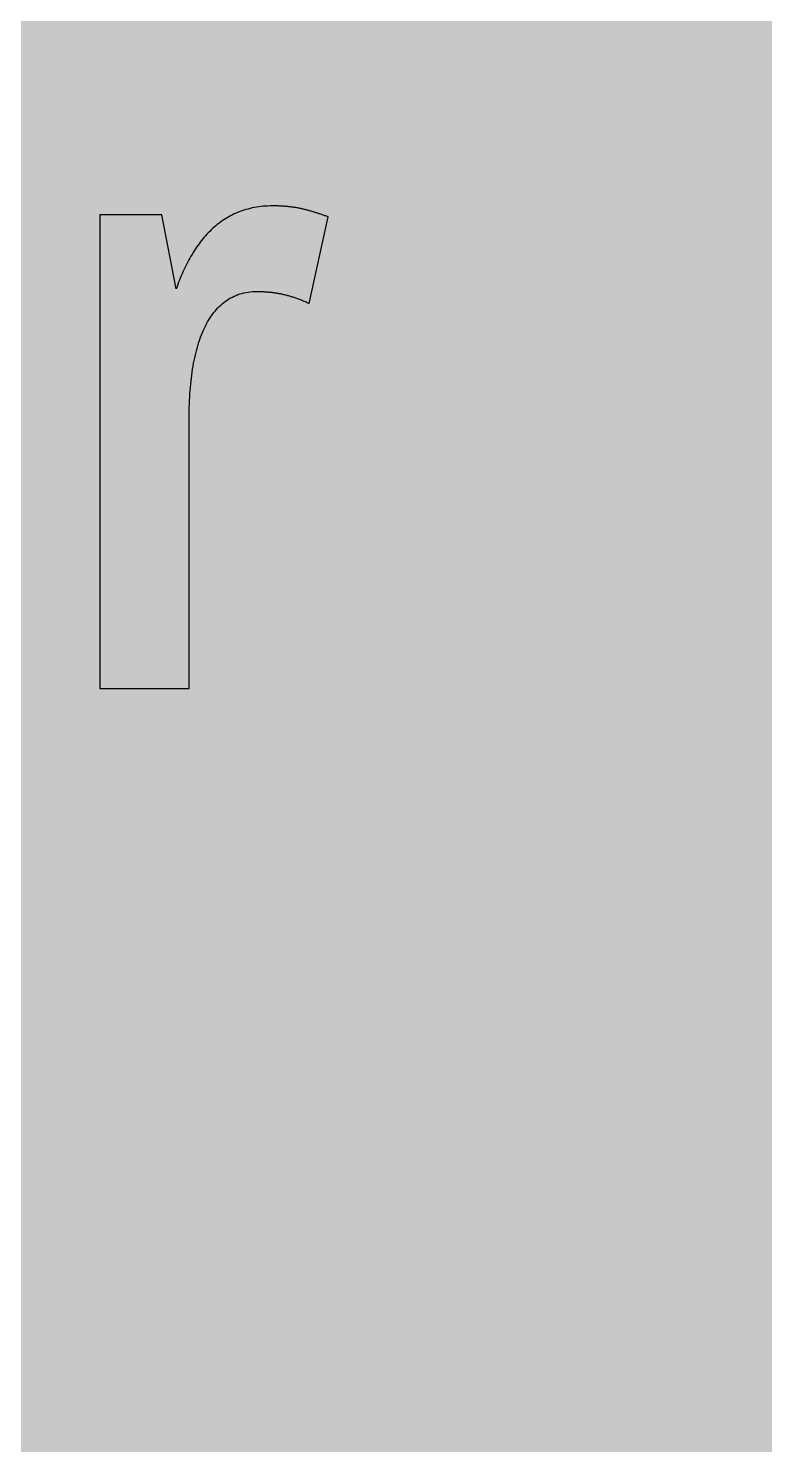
# Model space of a CAD drawing. Header units: millimetres. Extents: x 0 to 212, y 0 to 318.
# Drawn here: x 108.9 to 160.3, y 158.8 to 257.6 of the extents above; entities that cross this region are included whole.
import ezdxf

# ---------------------------------------------------------------- set-up
doc = ezdxf.new("R2010")
doc.units = ezdxf.units.MM

msp = doc.modelspace()

# ---------------------------------------------------------------- hatches: boundary and pattern name
for color, points in [(40, [(14.1633, 0.0536), (13.9878, 0.0533), (13.8125, 0.0559), (13.6373, 0.061), (13.462, 0.0686), (13.2893, 0.0787), (13.114, 0.0914), (12.9413, 0.1041), (12.7686, 0.1219), (12.5959, 0.1397), (12.4231, 0.16), (12.2504, 0.1829), (12.0777, 0.2057), (11.9075, 0.2337), (11.7373, 0.2616), (11.5672, 0.2921), (11.397, 0.3251), (11.2268, 0.3607), (11.0592, 0.3988), (10.8915, 0.4369), (10.7239, 0.4775), (10.5562, 0.5207), (10.3886, 0.5664), (10.2235, 0.6121), (10.0584, 0.6629), (9.8933, 0.7137), (9.7307, 0.7671), (9.5682, 0.8204), (9.4056, 0.8788), (9.2431, 0.9373), (9.083, 0.9982), (8.923, 1.0617), (8.763, 1.1252), (8.6055, 1.1938), (8.4455, 1.2624), (8.2906, 1.331), (8.1331, 1.4046), (7.9781, 1.4783), (7.8232, 1.5545), (7.6708, 1.6332), (7.5184, 1.7145), (7.366, 1.7958), (7.2161, 1.8796), (7.0663, 1.966), (6.919, 2.0523), (6.7716, 2.1438), (6.6243, 2.2352), (6.4795, 2.3266), (6.3348, 2.4232), (6.19, 2.5197), (6.0477, 2.6187), (5.908, 2.7178), (5.7683, 2.8194), (5.6286, 2.9235), (5.4915, 3.0302), (5.3543, 3.1369), (5.2197, 3.2461), (5.0851, 3.3579), (4.953, 3.4722), (4.8209, 3.5865), (4.6914, 3.7033), (4.5644, 3.8202), (4.4348, 3.9395), (4.3104, 4.0615), (4.1859, 4.1859), (4.0615, 4.3104), (3.9395, 4.4348), (3.8202, 4.5618), (3.7033, 4.6914), (3.5865, 4.8209), (3.4722, 4.953), (3.3579, 5.0851), (3.2487, 5.2197), (3.1369, 5.3543), (3.0302, 5.4915), (2.9235, 5.6286), (2.8194, 5.7683), (2.7178, 5.908), (2.6187, 6.0477), (2.5197, 6.19), (2.4232, 6.3348), (2.3266, 6.477), (2.2352, 6.6243), (2.1438, 6.7691), (2.0523, 6.9164), (1.966, 7.0663), (1.8796, 7.2161), (1.7958, 7.366), (1.7145, 7.5184), (1.6332, 7.6708), (1.5545, 7.8232), (1.4783, 7.9781), (1.4046, 8.1331), (1.331, 8.2906), (1.2598, 8.4455), (1.1913, 8.603), (1.1252, 8.763), (1.0592, 8.923), (0.9982, 9.083), (0.9373, 9.2431), (0.8763, 9.4056), (0.8204, 9.5682), (0.7645, 9.7307), (0.7112, 9.8933), (0.6604, 10.0584), (0.6121, 10.2235), (0.5639, 10.3911), (0.5207, 10.5562), (0.4775, 10.7239), (0.4343, 10.8915), (0.3962, 11.0592), (0.3607, 11.2268), (0.3251, 11.397), (0.2921, 11.5672), (0.2616, 11.7373), (0.2311, 11.9075), (0.2057, 12.0802), (0.1803, 12.2504), (0.1575, 12.4231), (0.1372, 12.5959), (0.1194, 12.7686), (0.1041, 12.9413), (0.0889, 13.1166), (0.0787, 13.2893), (0.0686, 13.4645), (0.061, 13.6373), (0.0559, 13.8125), (0.0508, 13.9878), (0.0508, 14.163), (0.0522, 303.4425), (0.0508, 303.6164), (0.0559, 303.7916), (0.061, 303.9669), (0.0686, 304.1396), (0.0787, 304.3149), (0.0889, 304.4876), (0.1041, 304.6628), (0.1194, 304.8356), (0.1372, 305.0083), (0.1575, 305.181), (0.1803, 305.3537), (0.2057, 305.5239), (0.2311, 305.6966), (0.2616, 305.8668), (0.2921, 306.037), (0.3251, 306.2072), (0.3607, 306.3748), (0.3962, 306.545), (0.4343, 306.7126), (0.4775, 306.8803), (0.5207, 307.0479), (0.5639, 307.213), (0.6121, 307.3781), (0.6604, 307.5432), (0.7112, 307.7083), (0.7645, 307.8734), (0.8204, 308.036), (0.8763, 308.1985), (0.9373, 308.3611), (0.9982, 308.5211), (1.0592, 308.6811), (1.1252, 308.8411), (1.1913, 308.9986), (1.2598, 309.1561), (1.331, 309.3136), (1.4046, 309.4685), (1.4783, 309.626), (1.5545, 309.7784), (1.6332, 309.9333), (1.7145, 310.0857), (1.7958, 310.2356), (1.8796, 310.388), (1.966, 310.5379), (2.0523, 310.6852), (2.1438, 310.8325), (2.2352, 310.9798), (2.3266, 311.1246), (2.4232, 311.2694), (2.5197, 311.4116), (2.6187, 311.5539), (2.7178, 311.6961), (2.8194, 311.8358), (2.9235, 311.9755), (3.0302, 312.1127), (3.1369, 312.2473), (3.2487, 312.3844), (3.3579, 312.5165), (3.4722, 312.6486), (3.5865, 312.7807), (3.7033, 312.9102), (3.8202, 313.0398), (3.9395, 313.1668), (4.0615, 313.2938), (4.1859, 313.4182), (4.3104, 313.5401), (4.4348, 313.6621), (4.5644, 313.784), (4.6914, 313.9008), (4.8209, 314.0177), (4.953, 314.132), (5.0851, 314.2437), (5.2197, 314.3555), (5.3543, 314.4647), (5.4915, 314.5739), (5.6286, 314.6781), (5.7683, 314.7822), (5.908, 314.8838), (6.0477, 314.9854), (6.19, 315.0845), (6.3348, 315.181), (6.4795, 315.275), (6.6243, 315.3689), (6.7716, 315.4604), (6.919, 315.5493), (7.0663, 315.6382), (7.2161, 315.7245), (7.366, 315.8084), (7.5184, 315.8896), (7.6708, 315.9709), (7.8232, 316.0471), (7.9781, 316.1233), (8.1331, 316.1995), (8.2906, 316.2706), (8.4455, 316.3418), (8.6055, 316.4103), (8.763, 316.4789), (8.923, 316.5424), (9.083, 316.6059), (9.2431, 316.6669), (9.4056, 316.7253), (9.5682, 316.7837), (9.7307, 316.8371), (9.8933, 316.8904), (10.0584, 316.9412), (10.2235, 316.992), (10.3886, 317.0377), (10.5562, 317.0834), (10.7239, 317.1266), (10.8915, 317.1673), (11.0592, 317.2079), (11.2268, 317.2435), (11.397, 317.279), (11.5672, 317.312), (11.7373, 317.3425), (11.9075, 317.3705), (12.0777, 317.3984), (12.2504, 317.4213), (12.4231, 317.4441), (12.5959, 317.4644), (12.7686, 317.4822), (12.9413, 317.5), (13.114, 317.5127), (13.2893, 317.5254), (13.462, 317.5356), (13.6373, 317.5432), (13.8125, 317.5483), (13.9878, 317.5508), (14.163, 317.5533), (197.6078, 317.5536), (197.7822, 317.5508), (197.9574, 317.5483), (198.1327, 317.5432), (198.3054, 317.5356), (198.4807, 317.5254), (198.6534, 317.5127), (198.8287, 317.5), (199.0014, 317.4822), (199.1741, 317.4644), (199.3468, 317.4441), (199.5195, 317.4213), (199.6897, 317.3984), (199.8624, 317.3705), (200.0326, 317.3425), (200.2028, 317.312), (200.373, 317.279), (200.5432, 317.2435), (200.7108, 317.2079), (200.8784, 317.1673), (201.0461, 317.1266), (201.2137, 317.0834), (201.3788, 317.0377), (201.5465, 316.992), (201.7116, 316.9412), (201.8767, 316.8904), (202.0392, 316.8371), (202.2018, 316.7837), (202.3643, 316.7253), (202.5269, 316.6669), (202.6869, 316.6059), (202.8469, 316.5424), (203.007, 316.4789), (203.167, 316.4103), (203.3245, 316.3418), (203.4794, 316.2706), (203.6369, 316.1995), (203.7918, 316.1233), (203.9468, 316.0471), (204.0992, 315.9709), (204.2516, 315.8896), (204.404, 315.8084), (204.5538, 315.7245), (204.7037, 315.6382), (204.8535, 315.5493), (205.0009, 315.4604), (205.1456, 315.3689), (205.293, 315.275), (205.4352, 315.181), (205.58, 315.0845), (205.7222, 314.9854), (205.8619, 314.8838), (206.0016, 314.7822), (206.1413, 314.6781), (206.2785, 314.5739), (206.4156, 314.4647), (206.5503, 314.3555), (206.6849, 314.2437), (206.817, 314.132), (206.949, 314.0177), (207.0786, 313.9008), (207.2081, 313.784), (207.3351, 313.6621), (207.4596, 313.5401), (207.584, 313.4182), (207.7085, 313.2938), (207.8304, 313.1668), (207.9498, 313.0398), (208.0666, 312.9102), (208.1835, 312.7807), (208.2978, 312.6486), (208.4121, 312.5165), (208.5238, 312.3844), (208.6331, 312.2473), (208.7397, 312.1127), (208.8464, 311.9755), (208.9506, 311.8358), (209.0522, 311.6961), (209.1512, 311.5539), (209.2503, 311.4116), (209.3468, 311.2694), (209.4433, 311.1246), (209.5348, 310.9798), (209.6262, 310.8325), (209.7176, 310.6852), (209.804, 310.5379), (209.8904, 310.388), (209.9742, 310.2356), (210.0555, 310.0857), (210.1367, 309.9333), (210.2155, 309.7784), (210.2917, 309.626), (210.3653, 309.4685), (210.439, 309.3136), (210.5076, 309.1561), (210.5762, 308.9986), (210.6447, 308.8411), (210.7082, 308.6811), (210.7717, 308.5211), (210.8327, 308.3611), (210.8911, 308.1985), (210.9495, 308.036), (211.0029, 307.8734), (211.0562, 307.7083), (211.107, 307.5432), (211.1578, 307.3781), (211.2035, 307.213), (211.2493, 307.0479), (211.2924, 306.8803), (211.3331, 306.7126), (211.3712, 306.545), (211.4093, 306.3748), (211.4448, 306.2072), (211.4779, 306.037), (211.5083, 305.8668), (211.5363, 305.6966), (211.5642, 305.5239), (211.5871, 305.3537), (211.6099, 305.181), (211.6303, 305.0083), (211.648, 304.8356), (211.6658, 304.6628), (211.6785, 304.4876), (211.6912, 304.3149), (211.7014, 304.1396), (211.709, 303.9669), (211.7141, 303.7916), (211.7166, 303.6164), (211.7166, 303.4411), (211.7189, 14.1647), (211.7166, 13.9878), (211.7141, 13.8125), (211.709, 13.6373), (211.7014, 13.4645), (211.6912, 13.2893), (211.6785, 13.1166), (211.6658, 12.9413), (211.648, 12.7686), (211.6303, 12.5959), (211.6099, 12.4231), (211.5871, 12.2504), (211.5642, 12.0802), (211.5363, 11.9075), (211.5083, 11.7373), (211.4779, 11.5672), (211.4448, 11.397), (211.4093, 11.2268), (211.3712, 11.0592), (211.3331, 10.8915), (211.2924, 10.7239), (211.2493, 10.5562), (211.2035, 10.3911), (211.1578, 10.2235), (211.107, 10.0584), (211.0562, 9.8933), (211.0029, 9.7307), (210.9495, 9.5682), (210.8911, 9.4056), (210.8327, 9.2431), (210.7717, 9.083), (210.7082, 8.923), (210.6447, 8.763), (210.5762, 8.603), (210.5076, 8.4455), (210.439, 8.2906), (210.3653, 8.1331), (210.2917, 7.9781), (210.2155, 7.8232), (210.1367, 7.6708), (210.0555, 7.5184), (209.9742, 7.366), (209.8904, 7.2161), (209.804, 7.0663), (209.7176, 6.9164), (209.6262, 6.7691), (209.5348, 6.6243), (209.4433, 6.477), (209.3468, 6.3348), (209.2503, 6.19), (209.1512, 6.0477), (209.0522, 5.908), (208.9506, 5.7683), (208.8464, 5.6286), (208.7397, 5.4915), (208.6331, 5.3543), (208.5238, 5.2197), (208.4121, 5.0851), (208.2978, 4.953), (208.1835, 4.8209), (208.0666, 4.6914), (207.9498, 4.5618), (207.8304, 4.4348), (207.7085, 4.3104), (207.584, 4.1859), (207.4596, 4.0615), (207.3351, 3.9395), (207.2081, 3.8202), (207.0786, 3.7033), (206.949, 3.5865), (206.817, 3.4722), (206.6849, 3.3579), (206.5503, 3.2461), (206.4156, 3.1369), (206.2785, 3.0302), (206.1413, 2.9235), (206.0016, 2.8194), (205.8619, 2.7178), (205.7222, 2.6187), (205.58, 2.5197), (205.4352, 2.4232), (205.293, 2.3266), (205.1456, 2.2352), (205.0009, 2.1438), (204.8535, 2.0523), (204.7037, 1.966), (204.5538, 1.8796), (204.404, 1.7958), (204.2516, 1.7145), (204.0992, 1.6332), (203.9468, 1.5545), (203.7918, 1.4783), (203.6369, 1.4046), (203.4794, 1.331), (203.3245, 1.2624), (203.167, 1.1938), (203.007, 1.1252), (202.8469, 1.0617), (202.6869, 0.9982), (202.5269, 0.9373), (202.3643, 0.8788), (202.2018, 0.8204), (202.0392, 0.7671), (201.8767, 0.7137), (201.7116, 0.6629), (201.5465, 0.6121), (201.3788, 0.5664), (201.2137, 0.5207), (201.0461, 0.4775), (200.8784, 0.4369), (200.7108, 0.3988), (200.5432, 0.3607), (200.373, 0.3251), (200.2028, 0.2921), (200.0326, 0.2616), (199.8624, 0.2337), (199.6897, 0.2057), (199.5195, 0.1829), (199.3468, 0.16), (199.1741, 0.1397), (199.0014, 0.1219), (198.8287, 0.1041), (198.6534, 0.0914), (198.4807, 0.0787), (198.3054, 0.0686), (198.1327, 0.061), (197.9574, 0.0559), (197.7822, 0.0533), (197.6069, 0.0533)]), (59, [(124.9041, 239.2285), (124.9477, 239.2274), (124.9934, 239.2274), (125.0391, 239.2274), (125.0848, 239.2248), (125.1306, 239.2248), (125.1763, 239.2223), (125.222, 239.2223), (125.2703, 239.2197), (125.316, 239.2172), (125.3642, 239.2172), (125.4125, 239.2147), (125.4608, 239.2121), (125.509, 239.207), (125.5573, 239.2045), (125.6081, 239.1994), (125.6563, 239.1969), (125.7071, 239.1918), (125.7554, 239.1867), (125.8062, 239.1816), (125.857, 239.1766), (125.9103, 239.1715), (125.9611, 239.1639), (126.0119, 239.1588), (126.0653, 239.1512), (126.1186, 239.1435), (126.172, 239.1359), (126.2253, 239.1258), (126.2786, 239.1181), (126.3345, 239.108), (126.3879, 239.0978), (126.4437, 239.0877), (126.4996, 239.0775), (126.5555, 239.0648), (126.6114, 239.0546), (126.6673, 239.0419), (126.7257, 239.0267), (126.7841, 239.014), (126.8425, 239.0013), (126.9009, 238.9861), (126.9594, 238.9708), (127.0178, 238.9556), (127.0787, 238.9378), (127.1397, 238.92), (127.2007, 238.9022), (127.2616, 238.8845), (127.3226, 238.8667), (127.3861, 238.8464), (127.447, 238.826), (127.5105, 238.8057), (127.5766, 238.7829), (127.6401, 238.76), (127.7036, 238.7371), (127.7696, 238.7143), (127.8357, 238.6889), (127.9017, 238.6635), (127.9677, 238.6381), (128.0363, 238.6127), (128.1049, 238.5847), (128.1735, 238.5568), (128.2421, 238.5263), (128.3106, 238.4984), (128.3818, 238.4679), (128.4503, 238.4349), (128.524, 238.4019), (129.8568, 244.4362), (129.7965, 244.4547), (129.7381, 244.4775), (129.6797, 244.4979), (129.6213, 244.5156), (129.5629, 244.536), (129.507, 244.5563), (129.4486, 244.5766), (129.3927, 244.5944), (129.3368, 244.6147), (129.2809, 244.6325), (129.225, 244.6528), (129.1692, 244.6706), (129.1133, 244.6884), (129.0574, 244.7061), (129.0015, 244.7239), (128.9482, 244.7417), (128.8923, 244.7595), (128.8364, 244.7747), (128.7831, 244.7925), (128.7272, 244.8077), (128.6739, 244.8255), (128.618, 244.8408), (128.5621, 244.856), (128.5088, 244.8712), (128.4529, 244.8865), (128.397, 244.9017), (128.3411, 244.9144), (128.2878, 244.9297), (128.2319, 244.9424), (128.176, 244.9576), (128.1176, 244.9703), (128.0617, 244.983), (128.0058, 244.9957), (127.95, 245.0084), (127.8915, 245.0186), (127.8331, 245.0313), (127.7747, 245.0414), (127.7163, 245.0516), (127.6579, 245.0643), (127.5994, 245.0744), (127.5385, 245.0821), (127.4801, 245.0922), (127.4191, 245.1024), (127.3581, 245.11), (127.2946, 245.1176), (127.2337, 245.1252), (127.1702, 245.1329), (127.1067, 245.1405), (127.0406, 245.1481), (126.9771, 245.1532), (126.9111, 245.1583), (126.8451, 245.1659), (126.7765, 245.171), (126.7104, 245.1735), (126.6419, 245.1786), (126.5707, 245.1837), (126.5022, 245.1862), (126.431, 245.1887), (126.3574, 245.1913), (126.2837, 245.1938), (126.2101, 245.1938), (126.1364, 245.1964), (126.0602, 245.1964), (125.984, 245.1964), (125.8138, 245.1938), (125.6487, 245.1887), (125.4836, 245.1811), (125.3236, 245.1684), (125.1636, 245.1506), (125.0086, 245.1303), (124.8537, 245.1075), (124.7013, 245.0821), (124.5514, 245.0516), (124.4041, 245.0186), (124.2593, 244.9805), (124.1146, 244.9424), (123.9749, 244.8992), (123.8352, 244.8509), (123.7005, 244.8027), (123.5659, 244.7493), (123.4313, 244.6934), (123.3018, 244.635), (123.1748, 244.5741), (123.0478, 244.508), (122.9233, 244.442), (122.8014, 244.3709), (122.682, 244.2972), (122.5626, 244.2235), (122.4483, 244.1448), (122.334, 244.0635), (122.2223, 243.9797), (122.1105, 243.8933), (122.0038, 243.8044), (121.8971, 243.713), (121.7905, 243.619), (121.6889, 243.5225), (121.5873, 243.4234), (121.4882, 243.3218), (121.3917, 243.2202), (121.2952, 243.1136), (121.2012, 243.0069), (121.1097, 242.8951), (121.0183, 242.7834), (120.9294, 242.6691), (120.843, 242.5548), (120.7567, 242.4354), (120.6729, 242.316), (120.5916, 242.1941), (120.5103, 242.0696), (120.4316, 241.9452), (120.3528, 241.8182), (120.2766, 241.6886), (120.203, 241.5565), (120.1293, 241.4245), (120.0582, 241.2898), (119.9871, 241.1552), (119.9185, 241.0181), (119.8499, 240.8784), (119.7839, 240.7387), (119.7204, 240.5964), (119.6569, 240.4542), (119.5959, 240.3094), (119.5349, 240.1646), (119.4765, 240.0173), (119.4181, 239.87), (119.3622, 239.7201), (119.3063, 239.5703), (119.2505, 239.4179), (118.237, 244.5628), (113.9183, 244.5628), (113.9183, 211.5439), (120.1416, 211.5439), (120.1416, 230.2122), (120.142, 230.4542), (120.1445, 230.6955), (120.1496, 230.9343), (120.1547, 231.1705), (120.1649, 231.4042), (120.175, 231.6378), (120.1877, 231.8664), (120.203, 232.0925), (120.2182, 232.3186), (120.236, 232.5395), (120.2588, 232.7605), (120.2817, 232.9764), (120.3046, 233.1898), (120.3325, 233.4031), (120.363, 233.6114), (120.3935, 233.8172), (120.4265, 234.0204), (120.462, 234.2185), (120.5001, 234.4166), (120.5408, 234.6096), (120.584, 234.8001), (120.6297, 234.9881), (120.6779, 235.171), (120.7262, 235.3513), (120.7795, 235.5291), (120.8329, 235.7044), (120.8913, 235.8746), (120.9497, 236.0397), (121.0107, 236.2048), (121.0767, 236.3648), (121.1428, 236.5197), (121.2113, 236.6721), (121.285, 236.8194), (121.3587, 236.9642), (121.4349, 237.1065), (121.5161, 237.2411), (121.5974, 237.3757), (121.6838, 237.5027), (121.7701, 237.6272), (121.8616, 237.7465), (121.9556, 237.8634), (122.0495, 237.9751), (122.1486, 238.0818), (122.2502, 238.186), (122.3543, 238.2825), (122.4636, 238.3765), (122.5728, 238.4654), (122.6845, 238.5517), (122.8014, 238.6305), (122.9208, 238.7067), (123.0427, 238.7752), (123.1671, 238.8413), (123.2941, 238.9022), (123.4262, 238.9581), (123.5583, 239.0089), (123.6955, 239.0546), (123.8352, 239.0927), (123.9774, 239.1283), (124.1247, 239.1588), (124.2746, 239.1842), (124.427, 239.202), (124.5819, 239.2172), (124.7419, 239.2248), (124.902, 239.2274)])]:
    msp.add_hatch(color=color).paths.add_polyline_path(points)
h = msp.add_hatch(color=59)
edge = h.paths.add_edge_path()
edge.add_line((143.5104, 239.8638), (143.6649, 239.8624))
edge.add_line((143.6649, 239.8624), (143.8199, 239.8598))
edge.add_line((143.8199, 239.8598), (143.9723, 239.8573))
edge.add_line((143.9723, 239.8573), (144.1196, 239.8547))
edge.add_line((144.1196, 239.8547), (144.2669, 239.8471))
edge.add_line((144.2669, 239.8471), (144.4117, 239.842))
edge.add_line((144.4117, 239.842), (144.5539, 239.8319))
edge.add_line((144.5539, 239.8319), (144.6936, 239.8217))
edge.add_line((144.6936, 239.8217), (144.8308, 239.8116))
edge.add_line((144.8308, 239.8116), (144.9654, 239.7989))
edge.add_line((144.9654, 239.7989), (145.0975, 239.7836))
edge.add_line((145.0975, 239.7836), (145.227, 239.7658))
edge.add_line((145.227, 239.7658), (145.354, 239.7481))
edge.add_line((145.354, 239.7481), (145.481, 239.7252))
edge.add_line((145.481, 239.7252), (145.603, 239.7023))
edge.add_line((145.603, 239.7023), (145.7223, 239.6769))
edge.add_line((145.7223, 239.6769), (145.8392, 239.649))
edge.add_line((145.8392, 239.649), (145.956, 239.6185))
edge.add_line((145.956, 239.6185), (146.0678, 239.5855))
edge.add_line((146.0678, 239.5855), (146.1795, 239.5525))
edge.add_line((146.1795, 239.5525), (146.2862, 239.5144))
edge.add_line((146.2862, 239.5144), (146.3904, 239.4737))
edge.add_line((146.3904, 239.4737), (146.4945, 239.4306))
edge.add_line((146.4945, 239.4306), (146.5961, 239.3848))
edge.add_line((146.5961, 239.3848), (146.6926, 239.334))
edge.add_line((146.6926, 239.334), (146.7891, 239.2832))
edge.add_line((146.7891, 239.2832), (146.8806, 239.2274))
edge.add_line((146.8806, 239.2274), (146.972, 239.1689))
edge.add_line((146.972, 239.1689), (147.0609, 239.108))
edge.add_line((147.0609, 239.108), (147.1473, 239.0419))
edge.add_line((147.1473, 239.0419), (147.2286, 238.9734))
edge.add_line((147.2286, 238.9734), (147.3098, 238.9022))
edge.add_line((147.3098, 238.9022), (147.3886, 238.826))
edge.add_line((147.3886, 238.826), (147.4648, 238.7473))
edge.add_line((147.4648, 238.7473), (147.5384, 238.6635))
edge.add_line((147.5384, 238.6635), (147.6096, 238.5771))
edge.add_line((147.6096, 238.5771), (147.6781, 238.4882))
edge.add_line((147.6781, 238.4882), (147.7442, 238.3917))
edge.add_line((147.7442, 238.3917), (147.8077, 238.2952))
edge.add_line((147.8077, 238.2952), (147.8686, 238.191))
edge.add_line((147.8686, 238.191), (147.9271, 238.0844))
edge.add_line((147.9271, 238.0844), (147.9829, 237.9726))
edge.add_line((147.9829, 237.9726), (148.0363, 237.8583))
edge.add_line((148.0363, 237.8583), (148.0871, 237.7364))
edge.add_line((148.0871, 237.7364), (148.1379, 237.6119))
edge.add_line((148.1379, 237.6119), (148.1836, 237.4824))
edge.add_line((148.1836, 237.4824), (148.2268, 237.3503))
edge.add_line((148.2268, 237.3503), (148.2674, 237.2106))
edge.add_line((148.2674, 237.2106), (148.3055, 237.0658))
edge.add_line((148.3055, 237.0658), (148.3436, 236.9185))
edge.add_line((148.3436, 236.9185), (148.3766, 236.7636))
edge.add_line((148.3766, 236.7636), (148.4071, 236.6061))
edge.add_line((148.4071, 236.6061), (148.4376, 236.441))
edge.add_line((148.4376, 236.441), (148.463, 236.2733))
edge.add_line((148.463, 236.2733), (148.4859, 236.0981))
edge.add_line((148.4859, 236.0981), (148.5087, 235.9177))
edge.add_line((148.5087, 235.9177), (148.5265, 235.7323))
edge.add_line((148.5265, 235.7323), (148.5443, 235.5418))
edge.add_line((148.5443, 235.5418), (148.557, 235.3462))
edge.add_line((148.557, 235.3462), (148.5671, 235.143))
edge.add_line((148.5671, 235.143), (148.5773, 234.9348))
edge.add_line((148.5773, 234.9348), (148.5824, 234.7214))
edge.add_line((148.5824, 234.7214), (148.5875, 234.5004))
edge.add_line((148.5875, 234.5004), (148.5875, 234.2744))
edge.add_line((148.5875, 234.2744), (148.5896, 231.7997))
edge.add_line((148.5896, 231.7997), (145.2245, 231.7997))
edge.add_line((145.2245, 231.7997), (144.846, 231.7953))
edge.add_line((144.846, 231.7953), (144.4727, 231.7902))
edge.add_line((144.4727, 231.7902), (144.1094, 231.7775))
edge.add_line((144.1094, 231.7775), (143.7488, 231.7623))
edge.add_line((143.7488, 231.7623), (143.3982, 231.742))
edge.add_line((143.3982, 231.742), (143.0503, 231.7166))
edge.add_line((143.0503, 231.7166), (142.7099, 231.6861))
edge.add_line((142.7099, 231.6861), (142.3772, 231.6505))
edge.add_line((142.3772, 231.6505), (142.0495, 231.6099))
edge.add_line((142.0495, 231.6099), (141.7269, 231.5667))
edge.add_line((141.7269, 231.5667), (141.412, 231.5159))
edge.add_line((141.412, 231.5159), (141.1046, 231.4626))
edge.add_line((141.1046, 231.4626), (140.7998, 231.4042))
edge.add_line((140.7998, 231.4042), (140.5052, 231.3407))
edge.add_line((140.5052, 231.3407), (140.2131, 231.2721))
edge.add_line((140.2131, 231.2721), (139.9286, 231.1959))
edge.add_line((139.9286, 231.1959), (139.6517, 231.1171))
edge.add_line((139.6517, 231.1171), (139.38, 231.0333))
edge.add_line((139.38, 231.0333), (139.1133, 230.947))
edge.add_line((139.1133, 230.947), (138.8542, 230.853))
edge.add_line((138.8542, 230.853), (138.6002, 230.7539))
edge.add_line((138.6002, 230.7539), (138.3513, 230.6498))
edge.add_line((138.3513, 230.6498), (138.11, 230.5406))
edge.add_line((138.11, 230.5406), (137.8737, 230.4263))
edge.add_line((137.8737, 230.4263), (137.6451, 230.3069))
edge.add_line((137.6451, 230.3069), (137.4216, 230.1799))
edge.add_line((137.4216, 230.1799), (137.2032, 230.0503))
edge.add_line((137.2032, 230.0503), (136.9924, 229.9157))
edge.add_line((136.9924, 229.9157), (136.7866, 229.776))
edge.add_line((136.7866, 229.776), (136.5885, 229.6287))
edge.add_line((136.5885, 229.6287), (136.3929, 229.4788))
edge.add_line((136.3929, 229.4788), (136.2075, 229.3214))
edge.add_line((136.2075, 229.3214), (136.0246, 229.1588))
edge.add_line((136.0246, 229.1588), (135.8494, 228.9937))
edge.add_line((135.8494, 228.9937), (135.6792, 228.8184))
edge.add_line((135.6792, 228.8184), (135.5166, 228.6406))
edge.add_line((135.5166, 228.6406), (135.3566, 228.4578))
edge.add_line((135.3566, 228.4578), (135.2067, 228.2673))
edge.add_line((135.2067, 228.2673), (135.0594, 228.0742))
edge.add_line((135.0594, 228.0742), (134.9197, 227.8736))
edge.add_line((134.9197, 227.8736), (134.7851, 227.6678))
edge.add_line((134.7851, 227.6678), (134.6556, 227.4545))
edge.add_line((134.6556, 227.4545), (134.5336, 227.2386))
edge.add_line((134.5336, 227.2386), (134.4168, 227.015))
edge.add_line((134.4168, 227.015), (134.305, 226.7864))
edge.add_line((134.305, 226.7864), (134.2009, 226.5528))
edge.add_line((134.2009, 226.5528), (134.1018, 226.3115))
edge.add_line((134.1018, 226.3115), (134.0079, 226.0651))
edge.add_line((134.0079, 226.0651), (133.919, 225.8136))
edge.add_line((133.919, 225.8136), (133.8377, 225.5571))
edge.add_line((133.8377, 225.5571), (133.7615, 225.2929))
edge.add_line((133.7615, 225.2929), (133.6904, 225.0237))
edge.add_line((133.6904, 225.0237), (133.6243, 224.7468))
edge.add_line((133.6243, 224.7468), (133.5659, 224.4674))
edge.add_line((133.5659, 224.4674), (133.5126, 224.1779))
edge.add_line((133.5126, 224.1779), (133.4643, 223.8858))
edge.add_line((133.4643, 223.8858), (133.4237, 223.586))
edge.add_line((133.4237, 223.586), (133.3856, 223.2812))
edge.add_line((133.3856, 223.2812), (133.3551, 222.9688))
edge.add_line((133.3551, 222.9688), (133.3297, 222.6513))
edge.add_line((133.3297, 222.6513), (133.3094, 222.3287))
edge.add_line((133.3094, 222.3287), (133.2967, 221.9985))
edge.add_line((133.2967, 221.9985), (133.289, 221.6633))
edge.add_line((133.289, 221.6633), (133.2865, 221.3204))
edge.add_line((133.2865, 221.3204), (133.289, 220.9546))
edge.add_line((133.289, 220.9546), (133.2967, 220.599))
edge.add_line((133.2967, 220.599), (133.3094, 220.2485))
edge.add_line((133.3094, 220.2485), (133.3297, 219.9056))
edge.add_line((133.3297, 219.9056), (133.3551, 219.5728))
edge.add_line((133.3551, 219.5728), (133.383, 219.2452))
edge.add_line((133.383, 219.2452), (133.4186, 218.9251))
edge.add_line((133.4186, 218.9251), (133.4592, 218.6127))
edge.add_line((133.4592, 218.6127), (133.5049, 218.3079))
edge.add_line((133.5049, 218.3079), (133.5557, 218.0107))
edge.add_line((133.5557, 218.0107), (133.6091, 217.7186))
edge.add_line((133.6091, 217.7186), (133.67, 217.4367))
edge.add_line((133.67, 217.4367), (133.7361, 217.1598))
edge.add_line((133.7361, 217.1598), (133.8072, 216.8906))
edge.add_line((133.8072, 216.8906), (133.8809, 216.6264))
edge.add_line((133.8809, 216.6264), (133.9621, 216.3724))
edge.add_line((133.9621, 216.3724), (134.046, 216.1235))
edge.add_line((134.046, 216.1235), (134.1349, 215.8797))
edge.add_line((134.1349, 215.8797), (134.2288, 215.646))
edge.add_line((134.2288, 215.646), (134.3254, 215.4174))
edge.add_line((134.3254, 215.4174), (134.4295, 215.1939))
edge.add_line((134.4295, 215.1939), (134.5362, 214.978))
edge.add_line((134.5362, 214.978), (134.6454, 214.7697))
edge.add_line((134.6454, 214.7697), (134.7622, 214.5665))
edge.add_line((134.7622, 214.5665), (134.8816, 214.3684))
edge.add_line((134.8816, 214.3684), (135.0061, 214.1779))
edge.add_line((135.0061, 214.1779), (135.1331, 213.995))
edge.add_line((135.1331, 213.995), (135.2652, 213.8147))
edge.add_line((135.2652, 213.8147), (135.4023, 213.6419))
edge.add_line((135.4023, 213.6419), (135.542, 213.4768))
edge.add_line((135.542, 213.4768), (135.6868, 213.3168))
edge.add_line((135.6868, 213.3168), (135.8341, 213.1619))
edge.add_line((135.8341, 213.1619), (135.984, 213.012))
edge.add_line((135.984, 213.012), (136.1389, 212.8698))
edge.add_line((136.1389, 212.8698), (136.2989, 212.7326))
edge.add_line((136.2989, 212.7326), (136.4615, 212.6005))
edge.add_line((136.4615, 212.6005), (136.6266, 212.4735))
edge.add_line((136.6266, 212.4735), (136.7968, 212.3516))
edge.add_line((136.7968, 212.3516), (136.9695, 212.2373))
edge.add_line((136.9695, 212.2373), (137.1448, 212.1256))
edge.add_line((137.1448, 212.1256), (137.3251, 212.0214))
edge.add_line((137.3251, 212.0214), (137.508, 211.9198))
edge.add_line((137.508, 211.9198), (137.6934, 211.8258))
edge.add_line((137.6934, 211.8258), (137.8839, 211.7369))
edge.add_line((137.8839, 211.7369), (138.0744, 211.6531))
edge.add_line((138.0744, 211.6531), (138.27, 211.5718))
edge.add_line((138.27, 211.5718), (138.4681, 211.4982))
edge.add_line((138.4681, 211.4982), (138.6688, 211.4271))
edge.add_line((138.6688, 211.4271), (138.8745, 211.361))
edge.add_line((138.8745, 211.361), (139.0802, 211.3001))
edge.add_line((139.0802, 211.3001), (139.2911, 211.2442))
edge.add_line((139.2911, 211.2442), (139.5019, 211.1934))
edge.add_line((139.5019, 211.1934), (139.7178, 211.1477))
edge.add_line((139.7178, 211.1477), (139.9337, 211.1045))
edge.add_line((139.9337, 211.1045), (140.1547, 211.0664))
edge.add_line((140.1547, 211.0664), (140.3782, 211.0308))
edge.add_line((140.3782, 211.0308), (140.6017, 211.0029))
edge.add_line((140.6017, 211.0029), (140.8303, 210.9775))
edge.add_line((140.8303, 210.9775), (141.0589, 210.9546))
edge.add_line((141.0589, 210.9546), (141.29, 210.9368))
edge.add_line((141.29, 210.9368), (141.5237, 210.9241))
edge.add_line((141.5237, 210.9241), (141.7599, 210.914))
edge.add_line((141.7599, 210.914), (141.9987, 210.9089))
edge.add_line((141.9987, 210.9089), (142.2375, 210.9064))
edge.add_line((142.2375, 210.9064), (142.4178, 210.9089))
edge.add_line((142.4178, 210.9089), (142.5956, 210.914))
edge.add_line((142.5956, 210.914), (142.7709, 210.9191))
edge.add_line((142.7709, 210.9191), (142.9436, 210.9292))
edge.add_line((142.9436, 210.9292), (143.1138, 210.9419))
edge.add_line((143.1138, 210.9419), (143.2814, 210.9572))
edge.add_line((143.2814, 210.9572), (143.4465, 210.9749))
edge.add_line((143.4465, 210.9749), (143.6091, 210.9978))
edge.add_line((143.6091, 210.9978), (143.7691, 211.0207))
edge.add_line((143.7691, 211.0207), (143.9266, 211.0461))
edge.add_line((143.9266, 211.0461), (144.0815, 211.074))
edge.add_line((144.0815, 211.074), (144.2364, 211.1045))
edge.add_line((144.2364, 211.1045), (144.3863, 211.1375))
edge.add_line((144.3863, 211.1375), (144.5336, 211.1731))
edge.add_line((144.5336, 211.1731), (144.6809, 211.2112))
edge.add_line((144.6809, 211.2112), (144.8232, 211.2518))
edge.add_line((144.8232, 211.2518), (144.9654, 211.295))
edge.add_line((144.9654, 211.295), (145.1051, 211.3407))
edge.add_line((145.1051, 211.3407), (145.2423, 211.389))
edge.add_line((145.2423, 211.389), (145.3769, 211.4372))
edge.add_line((145.3769, 211.4372), (145.509, 211.488))
edge.add_line((145.509, 211.488), (145.6385, 211.5439))
edge.add_line((145.6385, 211.5439), (145.7681, 211.5998))
edge.add_line((145.7681, 211.5998), (145.8925, 211.6582))
edge.add_line((145.8925, 211.6582), (146.017, 211.7166))
edge.add_line((146.017, 211.7166), (146.1389, 211.7801))
edge.add_line((146.1389, 211.7801), (146.2583, 211.8436))
edge.add_line((146.2583, 211.8436), (146.3751, 211.9097))
edge.add_line((146.3751, 211.9097), (146.492, 211.9782))
edge.add_line((146.492, 211.9782), (146.6063, 212.0468))
edge.add_line((146.6063, 212.0468), (146.718, 212.1205))
edge.add_line((146.718, 212.1205), (146.8272, 212.1916))
edge.add_line((146.8272, 212.1916), (146.9339, 212.2678))
edge.add_line((146.9339, 212.2678), (147.0406, 212.344))
edge.add_line((147.0406, 212.344), (147.1447, 212.4227))
edge.add_line((147.1447, 212.4227), (147.2463, 212.504))
edge.add_line((147.2463, 212.504), (147.3454, 212.5853))
edge.add_line((147.3454, 212.5853), (147.4445, 212.6691))
edge.add_line((147.4445, 212.6691), (147.541, 212.7555))
edge.add_line((147.541, 212.7555), (147.635, 212.8418))
edge.add_line((147.635, 212.8418), (147.7289, 212.9307))
edge.add_line((147.7289, 212.9307), (147.8178, 213.0196))
edge.add_line((147.8178, 213.0196), (147.9093, 213.1111))
edge.add_line((147.9093, 213.1111), (147.9956, 213.2025))
edge.add_line((147.9956, 213.2025), (148.082, 213.2965))
edge.add_line((148.082, 213.2965), (148.1658, 213.3905))
edge.add_line((148.1658, 213.3905), (148.2471, 213.487))
edge.add_line((148.2471, 213.487), (148.3284, 213.5861))
edge.add_line((148.3284, 213.5861), (148.4071, 213.6851))
edge.add_line((148.4071, 213.6851), (148.4859, 213.7842))
edge.add_line((148.4859, 213.7842), (148.5621, 213.8858))
edge.add_line((148.5621, 213.8858), (148.6357, 213.9874))
edge.add_line((148.6357, 213.9874), (148.7094, 214.0915))
edge.add_line((148.7094, 214.0915), (148.7805, 214.1957))
edge.add_line((148.7805, 214.1957), (148.8491, 214.2998))
edge.add_line((148.8491, 214.2998), (148.9177, 214.4065))
edge.add_line((148.9177, 214.4065), (148.9862, 214.5132))
edge.add_line((148.9862, 214.5132), (149.0497, 214.6224))
edge.add_line((149.0497, 214.6224), (149.1158, 214.7316))
edge.add_line((149.1158, 214.7316), (149.1767, 214.8408))
edge.add_line((149.1767, 214.8408), (149.2377, 214.9526))
edge.add_line((149.2377, 214.9526), (149.2987, 215.0643))
edge.add_line((149.2987, 215.0643), (149.3571, 215.1761))
edge.add_line((149.3571, 215.1761), (149.413, 215.2879))
edge.add_line((149.413, 215.2879), (150.4957, 211.5439))
edge.add_line((150.4957, 211.5439), (154.7495, 211.5439))
edge.add_line((154.7495, 211.5439), (154.7495, 234.6575))
edge.add_line((154.7495, 234.6575), (154.747, 234.9906))
edge.add_line((154.747, 234.9906), (154.7393, 235.3183))
edge.add_line((154.7393, 235.3183), (154.7292, 235.6409))
edge.add_line((154.7292, 235.6409), (154.7165, 235.9584))
edge.add_line((154.7165, 235.9584), (154.6962, 236.2683))
edge.add_line((154.6962, 236.2683), (154.6733, 236.5731))
edge.add_line((154.6733, 236.5731), (154.6479, 236.8753))
edge.add_line((154.6479, 236.8753), (154.6149, 237.17))
edge.add_line((154.6149, 237.17), (154.5793, 237.4595))
edge.add_line((154.5793, 237.4595), (154.5387, 237.7415))
edge.add_line((154.5387, 237.7415), (154.493, 238.0209))
edge.add_line((154.493, 238.0209), (154.4447, 238.2926))
edge.add_line((154.4447, 238.2926), (154.3888, 238.5619))
edge.add_line((154.3888, 238.5619), (154.3304, 238.8235))
edge.add_line((154.3304, 238.8235), (154.2669, 239.08))
edge.add_line((154.2669, 239.08), (154.1983, 239.3315))
edge.add_line((154.1983, 239.3315), (154.1247, 239.5753))
edge.add_line((154.1247, 239.5753), (154.0459, 239.8166))
edge.add_line((154.0459, 239.8166), (153.9621, 240.0503))
edge.add_line((153.9621, 240.0503), (153.8757, 240.2815))
edge.add_line((153.8757, 240.2815), (153.7818, 240.505))
edge.add_line((153.7818, 240.505), (153.6827, 240.7234))
edge.add_line((153.6827, 240.7234), (153.5786, 240.9368))
edge.add_line((153.5786, 240.9368), (153.4693, 241.1451))
edge.add_line((153.4693, 241.1451), (153.355, 241.3483))
edge.add_line((153.355, 241.3483), (153.2331, 241.5438))
edge.add_line((153.2331, 241.5438), (153.1087, 241.7369))
edge.add_line((153.1087, 241.7369), (152.9791, 241.9223))
edge.add_line((152.9791, 241.9223), (152.842, 242.1052))
edge.add_line((152.842, 242.1052), (152.6997, 242.2804))
edge.add_line((152.6997, 242.2804), (152.5524, 242.4506))
edge.add_line((152.5524, 242.4506), (152.3975, 242.6183))
edge.add_line((152.3975, 242.6183), (152.24, 242.7783))
edge.add_line((152.24, 242.7783), (152.0749, 242.9332))
edge.add_line((152.0749, 242.9332), (151.9047, 243.0831))
edge.add_line((151.9047, 243.0831), (151.7269, 243.2279))
edge.add_line((151.7269, 243.2279), (151.544, 243.3676))
edge.add_line((151.544, 243.3676), (151.3561, 243.5022))
edge.add_line((151.3561, 243.5022), (151.1605, 243.6292))
edge.add_line((151.1605, 243.6292), (150.9598, 243.7536))
edge.add_line((150.9598, 243.7536), (150.7515, 243.873))
edge.add_line((150.7515, 243.873), (150.5382, 243.9848))
edge.add_line((150.5382, 243.9848), (150.3197, 244.094))
edge.add_line((150.3197, 244.094), (150.0911, 244.1981))
edge.add_line((150.0911, 244.1981), (149.86, 244.2947))
edge.add_line((149.86, 244.2947), (149.6212, 244.3886))
edge.add_line((149.6212, 244.3886), (149.3749, 244.4775))
edge.add_line((149.3749, 244.4775), (149.1234, 244.5588))
edge.add_line((149.1234, 244.5588), (148.8643, 244.6376))
edge.add_line((148.8643, 244.6376), (148.5976, 244.7087))
edge.add_line((148.5976, 244.7087), (148.3258, 244.7773))
edge.add_line((148.3258, 244.7773), (148.0464, 244.8382))
edge.add_line((148.0464, 244.8382), (147.7594, 244.8966))
edge.add_line((147.7594, 244.8966), (147.4673, 244.95))
edge.add_line((147.4673, 244.95), (147.1676, 244.9957))
edge.add_line((147.1676, 244.9957), (146.8603, 245.0389))
edge.add_line((146.8603, 245.0389), (146.5453, 245.0744))
edge.add_line((146.5453, 245.0744), (146.2253, 245.1075))
edge.add_line((146.2253, 245.1075), (145.8976, 245.1354))
edge.add_line((145.8976, 245.1354), (145.5598, 245.1583))
edge.add_line((145.5598, 245.1583), (145.2169, 245.1735))
edge.add_line((145.2169, 245.1735), (144.8664, 245.1862))
edge.add_line((144.8664, 245.1862), (144.5108, 245.1938))
edge.add_line((144.5108, 245.1938), (144.145, 245.1964))
edge.add_line((144.145, 245.1964), (143.9901, 245.1964))
edge.add_line((143.9901, 245.1964), (143.8326, 245.1938))
edge.add_line((143.8326, 245.1938), (143.6776, 245.1913))
edge.add_line((143.6776, 245.1913), (143.5202, 245.1862))
edge.add_line((143.5202, 245.1862), (143.3627, 245.1811))
edge.add_line((143.3627, 245.1811), (143.2052, 245.1735))
edge.add_line((143.2052, 245.1735), (143.0477, 245.1659))
edge.add_line((143.0477, 245.1659), (142.8877, 245.1557))
edge.add_line((142.8877, 245.1557), (142.7302, 245.1456))
edge.add_line((142.7302, 245.1456), (142.5702, 245.1354))
edge.add_line((142.5702, 245.1354), (142.4102, 245.1227))
edge.add_line((142.4102, 245.1227), (142.2502, 245.1075))
edge.add_line((142.2502, 245.1075), (142.0927, 245.0922))
edge.add_line((142.0927, 245.0922), (141.9327, 245.077))
edge.add_line((141.9327, 245.077), (141.7726, 245.0592))
edge.add_line((141.7726, 245.0592), (141.6126, 245.0414))
edge.add_line((141.6126, 245.0414), (141.4526, 245.0236))
edge.add_line((141.4526, 245.0236), (141.2926, 245.0033))
edge.add_line((141.2926, 245.0033), (141.1326, 244.983))
edge.add_line((141.1326, 244.983), (140.9725, 244.9601))
edge.add_line((140.9725, 244.9601), (140.8125, 244.9373))
edge.add_line((140.8125, 244.9373), (140.6525, 244.9119))
edge.add_line((140.6525, 244.9119), (140.495, 244.889))
edge.add_line((140.495, 244.889), (140.335, 244.8611))
edge.add_line((140.335, 244.8611), (140.1775, 244.8357))
edge.add_line((140.1775, 244.8357), (140.0175, 244.8077))
edge.add_line((140.0175, 244.8077), (139.86, 244.7798))
edge.add_line((139.86, 244.7798), (139.7025, 244.7493))
edge.add_line((139.7025, 244.7493), (139.5476, 244.7214))
edge.add_line((139.5476, 244.7214), (139.3901, 244.6884))
edge.add_line((139.3901, 244.6884), (139.2352, 244.6579))
edge.add_line((139.2352, 244.6579), (139.0802, 244.6249))
edge.add_line((139.0802, 244.6249), (138.9253, 244.5918))
edge.add_line((138.9253, 244.5918), (138.7704, 244.5588))
edge.add_line((138.7704, 244.5588), (138.618, 244.5233))
edge.add_line((138.618, 244.5233), (138.4656, 244.4877))
edge.add_line((138.4656, 244.4877), (138.3157, 244.4521))
edge.add_line((138.3157, 244.4521), (138.1633, 244.4166))
edge.add_line((138.1633, 244.4166), (138.0134, 244.3785))
edge.add_line((138.0134, 244.3785), (137.8661, 244.3404))
edge.add_line((137.8661, 244.3404), (137.7188, 244.3023))
edge.add_line((137.7188, 244.3023), (137.5715, 244.2642))
edge.add_line((137.5715, 244.2642), (137.4267, 244.2235))
edge.add_line((137.4267, 244.2235), (137.2819, 244.1854))
edge.add_line((137.2819, 244.1854), (137.1371, 244.1423))
edge.add_line((137.1371, 244.1423), (136.9949, 244.1016))
edge.add_line((136.9949, 244.1016), (136.8552, 244.061))
edge.add_line((136.8552, 244.061), (136.7155, 244.0178))
edge.add_line((136.7155, 244.0178), (136.5758, 243.9746))
edge.add_line((136.5758, 243.9746), (136.4386, 243.934))
edge.add_line((136.4386, 243.934), (136.304, 243.8883))
edge.add_line((136.304, 243.8883), (136.1694, 243.8451))
edge.add_line((136.1694, 243.8451), (136.0348, 243.8019))
edge.add_line((136.0348, 243.8019), (135.9052, 243.7562))
edge.add_line((135.9052, 243.7562), (135.7757, 243.7105))
edge.add_line((135.7757, 243.7105), (135.6462, 243.6647))
edge.add_line((135.6462, 243.6647), (135.5192, 243.619))
edge.add_line((135.5192, 243.619), (135.3947, 243.5733))
edge.add_line((135.3947, 243.5733), (135.2728, 243.5276))
edge.add_line((135.2728, 243.5276), (135.1509, 243.4819))
edge.add_line((135.1509, 243.4819), (135.0315, 243.4336))
edge.add_line((135.0315, 243.4336), (134.9121, 243.3879))
edge.add_line((134.9121, 243.3879), (134.7978, 243.3396))
edge.add_line((134.7978, 243.3396), (134.6835, 243.2914))
edge.add_line((134.6835, 243.2914), (136.2714, 238.4679))
edge.add_line((136.2714, 238.4679), (136.4031, 238.5136))
edge.add_line((136.4031, 238.5136), (136.5377, 238.5593))
edge.add_line((136.5377, 238.5593), (136.6698, 238.6051))
edge.add_line((136.6698, 238.6051), (136.8019, 238.6508))
edge.add_line((136.8019, 238.6508), (136.9339, 238.694))
edge.add_line((136.9339, 238.694), (137.066, 238.7346))
edge.add_line((137.066, 238.7346), (137.1981, 238.7778))
edge.add_line((137.1981, 238.7778), (137.3276, 238.8184))
edge.add_line((137.3276, 238.8184), (137.4597, 238.8591))
edge.add_line((137.4597, 238.8591), (137.5893, 238.8972))
edge.add_line((137.5893, 238.8972), (137.7188, 238.9353))
edge.add_line((137.7188, 238.9353), (137.8458, 238.9734))
edge.add_line((137.8458, 238.9734), (137.9753, 239.0089))
edge.add_line((137.9753, 239.0089), (138.1023, 239.0445))
edge.add_line((138.1023, 239.0445), (138.2293, 239.08))
edge.add_line((138.2293, 239.08), (138.3563, 239.1131))
edge.add_line((138.3563, 239.1131), (138.4833, 239.1461))
edge.add_line((138.4833, 239.1461), (138.6078, 239.1791))
edge.add_line((138.6078, 239.1791), (138.7323, 239.2096))
edge.add_line((138.7323, 239.2096), (138.8567, 239.2401))
edge.add_line((138.8567, 239.2401), (138.9812, 239.2705))
edge.add_line((138.9812, 239.2705), (139.1031, 239.2985))
edge.add_line((139.1031, 239.2985), (139.225, 239.3264))
edge.add_line((139.225, 239.3264), (139.3469, 239.3544))
edge.add_line((139.3469, 239.3544), (139.4689, 239.3823))
edge.add_line((139.4689, 239.3823), (139.5882, 239.4077))
edge.add_line((139.5882, 239.4077), (139.7076, 239.4331))
edge.add_line((139.7076, 239.4331), (139.827, 239.456))
edge.add_line((139.827, 239.456), (139.9438, 239.4788))
edge.add_line((139.9438, 239.4788), (140.0632, 239.5017))
edge.add_line((140.0632, 239.5017), (140.1775, 239.5245))
edge.add_line((140.1775, 239.5245), (140.2944, 239.5449))
edge.add_line((140.2944, 239.5449), (140.4087, 239.5652))
edge.add_line((140.4087, 239.5652), (140.523, 239.5855))
edge.add_line((140.523, 239.5855), (140.6373, 239.6058))
edge.add_line((140.6373, 239.6058), (140.749, 239.6236))
edge.add_line((140.749, 239.6236), (140.8608, 239.6414))
edge.add_line((140.8608, 239.6414), (140.9725, 239.6566))
edge.add_line((140.9725, 239.6566), (141.0818, 239.6744))
edge.add_line((141.0818, 239.6744), (141.191, 239.6896))
edge.add_line((141.191, 239.6896), (141.2977, 239.7023))
edge.add_line((141.2977, 239.7023), (141.4069, 239.7176))
edge.add_line((141.4069, 239.7176), (141.5136, 239.7303))
edge.add_line((141.5136, 239.7303), (141.6177, 239.743))
edge.add_line((141.6177, 239.743), (141.7218, 239.7557))
edge.add_line((141.7218, 239.7557), (141.826, 239.7658))
edge.add_line((141.826, 239.7658), (141.9276, 239.7785))
edge.add_line((141.9276, 239.7785), (142.0292, 239.7862))
edge.add_line((142.0292, 239.7862), (142.1308, 239.7963))
edge.add_line((142.1308, 239.7963), (142.2298, 239.8065))
edge.add_line((142.2298, 239.8065), (142.3289, 239.8141))
edge.add_line((142.3289, 239.8141), (142.4254, 239.8217))
edge.add_line((142.4254, 239.8217), (142.5219, 239.8268))
edge.add_line((142.5219, 239.8268), (142.6185, 239.8344))
edge.add_line((142.6185, 239.8344), (142.7124, 239.8395))
edge.add_line((142.7124, 239.8395), (142.8039, 239.8446))
edge.add_line((142.8039, 239.8446), (142.8979, 239.8497))
edge.add_line((142.8979, 239.8497), (142.9868, 239.8522))
edge.add_line((142.9868, 239.8522), (143.0782, 239.8547))
edge.add_line((143.0782, 239.8547), (143.1671, 239.8573))
edge.add_line((143.1671, 239.8573), (143.2535, 239.8598))
edge.add_line((143.2535, 239.8598), (143.3398, 239.8624))
edge.add_line((143.3398, 239.8624), (143.4262, 239.8624))
edge.add_line((143.4262, 239.8624), (143.51, 239.8624))
h.paths.add_polyline_path([(148.5896, 222.3378), (148.5875, 222.217), (148.5849, 222.0951), (148.5798, 221.9731), (148.5722, 221.8487), (148.5621, 221.7217), (148.5519, 221.5947), (148.5367, 221.4651), (148.5214, 221.3381), (148.5036, 221.2061), (148.4808, 221.0765), (148.4579, 220.9444), (148.4351, 220.8124), (148.4071, 220.6803), (148.3766, 220.5482), (148.3436, 220.4161), (148.3106, 220.284), (148.2725, 220.1494), (148.2319, 220.0173), (148.1912, 219.8853), (148.1455, 219.7532), (148.0998, 219.6211), (148.049, 219.4916), (147.9982, 219.3595), (147.9423, 219.2325), (147.8839, 219.1029), (147.8255, 218.9759), (147.762, 218.8489), (147.6959, 218.7245), (147.6273, 218.6026), (147.5562, 218.4806), (147.4826, 218.3587), (147.4064, 218.2419), (147.3251, 218.125), (147.2438, 218.0107), (147.1574, 217.8964), (147.0711, 217.7872), (146.9796, 217.678), (146.8857, 217.5739), (146.7891, 217.4697), (146.6875, 217.3707), (146.5859, 217.2716), (146.4793, 217.1776), (146.37, 217.0862), (146.2557, 216.9973), (146.1414, 216.9109), (146.0221, 216.8296), (145.9001, 216.7509), (145.7757, 216.6747), (145.6487, 216.6036), (145.5166, 216.535), (145.382, 216.4715), (145.2423, 216.4131), (145.1026, 216.3572), (144.9578, 216.3064), (144.8079, 216.2581), (144.6581, 216.215), (144.5031, 216.1769), (144.3431, 216.1438), (144.1806, 216.1159), (144.0155, 216.093), (143.8478, 216.0753), (143.6751, 216.06), (143.4998, 216.0524), (143.3195, 216.0499), (143.1925, 216.0524), (143.068, 216.0549), (142.9461, 216.0626), (142.8267, 216.0727), (142.7099, 216.0854), (142.5981, 216.1007), (142.4864, 216.1184), (142.3772, 216.1388), (142.2705, 216.1642), (142.1663, 216.1896), (142.0647, 216.2175), (141.9657, 216.2505), (141.8666, 216.2861), (141.7726, 216.3242), (141.6812, 216.3623), (141.5923, 216.4055), (141.5034, 216.4512), (141.417, 216.502), (141.3358, 216.5528), (141.2545, 216.6061), (141.1757, 216.6645), (141.0995, 216.723), (141.0259, 216.7865), (140.9522, 216.85), (140.8836, 216.9185), (140.8151, 216.9897), (140.749, 217.0633), (140.6855, 217.1395), (140.6246, 217.2183), (140.5661, 217.2995), (140.5077, 217.3834), (140.4518, 217.4723), (140.3985, 217.5612), (140.3477, 217.6526), (140.2994, 217.7491), (140.2512, 217.8482), (140.2055, 217.9472), (140.1623, 218.0514), (140.1216, 218.1581), (140.081, 218.2673), (140.0429, 218.379), (140.0073, 218.4933), (139.9718, 218.6102), (139.9388, 218.7321), (139.9083, 218.854), (139.8803, 218.9785), (139.8524, 219.108), (139.827, 219.2376), (139.8016, 219.3722), (139.7813, 219.5068), (139.761, 219.6465), (139.7406, 219.7887), (139.7229, 219.9335), (139.7076, 220.0808), (139.6949, 220.2307), (139.6822, 220.3831), (139.6695, 220.538), (139.6619, 220.6955), (139.6543, 220.8581), (139.6467, 221.0206), (139.6416, 221.1857), (139.639, 221.3559), (139.6365, 221.5261), (139.6365, 221.7014), (139.6365, 221.8842), (139.639, 222.0646), (139.6441, 222.2398), (139.6543, 222.4151), (139.6644, 222.5853), (139.6771, 222.7529), (139.6898, 222.9155), (139.7076, 223.078), (139.7279, 223.2355), (139.7508, 223.3905), (139.7737, 223.5429), (139.8016, 223.6902), (139.8295, 223.8375), (139.8626, 223.9797), (139.8956, 224.1194), (139.9337, 224.2566), (139.9718, 224.3887), (140.015, 224.5208), (140.0581, 224.6478), (140.1039, 224.7722), (140.1547, 224.8941), (140.2055, 225.011), (140.2613, 225.1278), (140.3172, 225.2396), (140.3782, 225.3488), (140.4417, 225.4555), (140.5052, 225.5596), (140.5738, 225.6612), (140.6449, 225.7603), (140.7185, 225.8543), (140.7947, 225.9457), (140.8735, 226.0371), (140.9548, 226.1235), (141.0411, 226.2048), (141.1275, 226.2861), (141.2189, 226.3648), (141.3104, 226.4385), (141.4069, 226.5121), (141.5059, 226.5807), (141.6075, 226.6467), (141.7117, 226.7102), (141.8209, 226.7712), (141.9301, 226.8296), (142.0444, 226.8855), (142.1613, 226.9363), (142.2806, 226.9871), (142.4026, 227.0328), (142.5296, 227.0785), (142.6566, 227.1192), (142.7886, 227.1573), (142.9233, 227.1954), (143.063, 227.2284), (143.2027, 227.2589), (143.3474, 227.2868), (143.4948, 227.3122), (143.6472, 227.3325), (143.7996, 227.3529), (143.957, 227.3706), (144.1171, 227.3859), (144.2822, 227.396), (144.4498, 227.4062), (144.62, 227.4113), (144.7927, 227.4164), (144.9705, 227.4164), (148.5896, 227.4189)], flags=16)

# ---------------------------------------------------------------- linework, layer by layer
at = {"color": 59}
msp.add_lwpolyline([(124.9041, 239.2285), (124.9477, 239.2274), (124.9934, 239.2274), (125.0391, 239.2274), (125.0848, 239.2248), (125.1306, 239.2248), (125.1763, 239.2223), (125.222, 239.2223), (125.2703, 239.2197), (125.316, 239.2172), (125.3642, 239.2172), (125.4125, 239.2147), (125.4608, 239.2121), (125.509, 239.207), (125.5573, 239.2045), (125.6081, 239.1994), (125.6563, 239.1969), (125.7071, 239.1918), (125.7554, 239.1867), (125.8062, 239.1816), (125.857, 239.1766), (125.9103, 239.1715), (125.9611, 239.1639), (126.0119, 239.1588), (126.0653, 239.1512), (126.1186, 239.1435), (126.172, 239.1359), (126.2253, 239.1258), (126.2786, 239.1181), (126.3345, 239.108), (126.3879, 239.0978), (126.4437, 239.0877), (126.4996, 239.0775), (126.5555, 239.0648), (126.6114, 239.0546), (126.6673, 239.0419), (126.7257, 239.0267), (126.7841, 239.014), (126.8425, 239.0013), (126.9009, 238.9861), (126.9594, 238.9708), (127.0178, 238.9556), (127.0787, 238.9378), (127.1397, 238.92), (127.2007, 238.9022), (127.2616, 238.8845), (127.3226, 238.8667), (127.3861, 238.8464), (127.447, 238.826), (127.5105, 238.8057), (127.5766, 238.7829), (127.6401, 238.76), (127.7036, 238.7371), (127.7696, 238.7143), (127.8357, 238.6889), (127.9017, 238.6635), (127.9677, 238.6381), (128.0363, 238.6127), (128.1049, 238.5847), (128.1735, 238.5568), (128.2421, 238.5263), (128.3106, 238.4984), (128.3818, 238.4679), (128.4503, 238.4349), (128.524, 238.4019), (129.8568, 244.4362), (129.7965, 244.4547), (129.7381, 244.4775), (129.6797, 244.4979), (129.6213, 244.5156), (129.5629, 244.536), (129.507, 244.5563), (129.4486, 244.5766), (129.3927, 244.5944), (129.3368, 244.6147), (129.2809, 244.6325), (129.225, 244.6528), (129.1692, 244.6706), (129.1133, 244.6884), (129.0574, 244.7061), (129.0015, 244.7239), (128.9482, 244.7417), (128.8923, 244.7595), (128.8364, 244.7747), (128.7831, 244.7925), (128.7272, 244.8077), (128.6739, 244.8255), (128.618, 244.8408), (128.5621, 244.856), (128.5088, 244.8712), (128.4529, 244.8865), (128.397, 244.9017), (128.3411, 244.9144), (128.2878, 244.9297), (128.2319, 244.9424), (128.176, 244.9576), (128.1176, 244.9703), (128.0617, 244.983), (128.0058, 244.9957), (127.95, 245.0084), (127.8915, 245.0186), (127.8331, 245.0313), (127.7747, 245.0414), (127.7163, 245.0516), (127.6579, 245.0643), (127.5994, 245.0744), (127.5385, 245.0821), (127.4801, 245.0922), (127.4191, 245.1024), (127.3581, 245.11), (127.2946, 245.1176), (127.2337, 245.1252), (127.1702, 245.1329), (127.1067, 245.1405), (127.0406, 245.1481), (126.9771, 245.1532), (126.9111, 245.1583), (126.8451, 245.1659), (126.7765, 245.171), (126.7104, 245.1735), (126.6419, 245.1786), (126.5707, 245.1837), (126.5022, 245.1862), (126.431, 245.1887), (126.3574, 245.1913), (126.2837, 245.1938), (126.2101, 245.1938), (126.1364, 245.1964), (126.0602, 245.1964), (125.984, 245.1964), (125.8138, 245.1938), (125.6487, 245.1887), (125.4836, 245.1811), (125.3236, 245.1684), (125.1636, 245.1506), (125.0086, 245.1303), (124.8537, 245.1075), (124.7013, 245.0821), (124.5514, 245.0516), (124.4041, 245.0186), (124.2593, 244.9805), (124.1146, 244.9424), (123.9749, 244.8992), (123.8352, 244.8509), (123.7005, 244.8027), (123.5659, 244.7493), (123.4313, 244.6934), (123.3018, 244.635), (123.1748, 244.5741), (123.0478, 244.508), (122.9233, 244.442), (122.8014, 244.3709), (122.682, 244.2972), (122.5626, 244.2235), (122.4483, 244.1448), (122.334, 244.0635), (122.2223, 243.9797), (122.1105, 243.8933), (122.0038, 243.8044), (121.8971, 243.713), (121.7905, 243.619), (121.6889, 243.5225), (121.5873, 243.4234), (121.4882, 243.3218), (121.3917, 243.2202), (121.2952, 243.1136), (121.2012, 243.0069), (121.1097, 242.8951), (121.0183, 242.7834), (120.9294, 242.6691), (120.843, 242.5548), (120.7567, 242.4354), (120.6729, 242.316), (120.5916, 242.1941), (120.5103, 242.0696), (120.4316, 241.9452), (120.3528, 241.8182), (120.2766, 241.6886), (120.203, 241.5565), (120.1293, 241.4245), (120.0582, 241.2898), (119.9871, 241.1552), (119.9185, 241.0181), (119.8499, 240.8784), (119.7839, 240.7387), (119.7204, 240.5964), (119.6569, 240.4542), (119.5959, 240.3094), (119.5349, 240.1646), (119.4765, 240.0173), (119.4181, 239.87), (119.3622, 239.7201), (119.3063, 239.5703), (119.2505, 239.4179), (118.237, 244.5628), (113.9183, 244.5628), (113.9183, 211.5439), (120.1416, 211.5439), (120.1416, 230.2122), (120.142, 230.4542), (120.1445, 230.6955), (120.1496, 230.9343), (120.1547, 231.1705), (120.1649, 231.4042), (120.175, 231.6378), (120.1877, 231.8664), (120.203, 232.0925), (120.2182, 232.3186), (120.236, 232.5395), (120.2588, 232.7605), (120.2817, 232.9764), (120.3046, 233.1898), (120.3325, 233.4031), (120.363, 233.6114), (120.3935, 233.8172), (120.4265, 234.0204), (120.462, 234.2185), (120.5001, 234.4166), (120.5408, 234.6096), (120.584, 234.8001), (120.6297, 234.9881), (120.6779, 235.171), (120.7262, 235.3513), (120.7795, 235.5291), (120.8329, 235.7044), (120.8913, 235.8746), (120.9497, 236.0397), (121.0107, 236.2048), (121.0767, 236.3648), (121.1428, 236.5197), (121.2113, 236.6721), (121.285, 236.8194), (121.3587, 236.9642), (121.4349, 237.1065), (121.5161, 237.2411), (121.5974, 237.3757), (121.6838, 237.5027), (121.7701, 237.6272), (121.8616, 237.7465), (121.9556, 237.8634), (122.0495, 237.9751), (122.1486, 238.0818), (122.2502, 238.186), (122.3543, 238.2825), (122.4636, 238.3765), (122.5728, 238.4654), (122.6845, 238.5517), (122.8014, 238.6305), (122.9208, 238.7067), (123.0427, 238.7752), (123.1671, 238.8413), (123.2941, 238.9022), (123.4262, 238.9581), (123.5583, 239.0089), (123.6955, 239.0546), (123.8352, 239.0927), (123.9774, 239.1283), (124.1247, 239.1588), (124.2746, 239.1842), (124.427, 239.202), (124.5819, 239.2172), (124.7419, 239.2248), (124.902, 239.2274), (124.9041, 239.2285)], dxfattribs=at)

doc.saveas('drawing.dxf')
